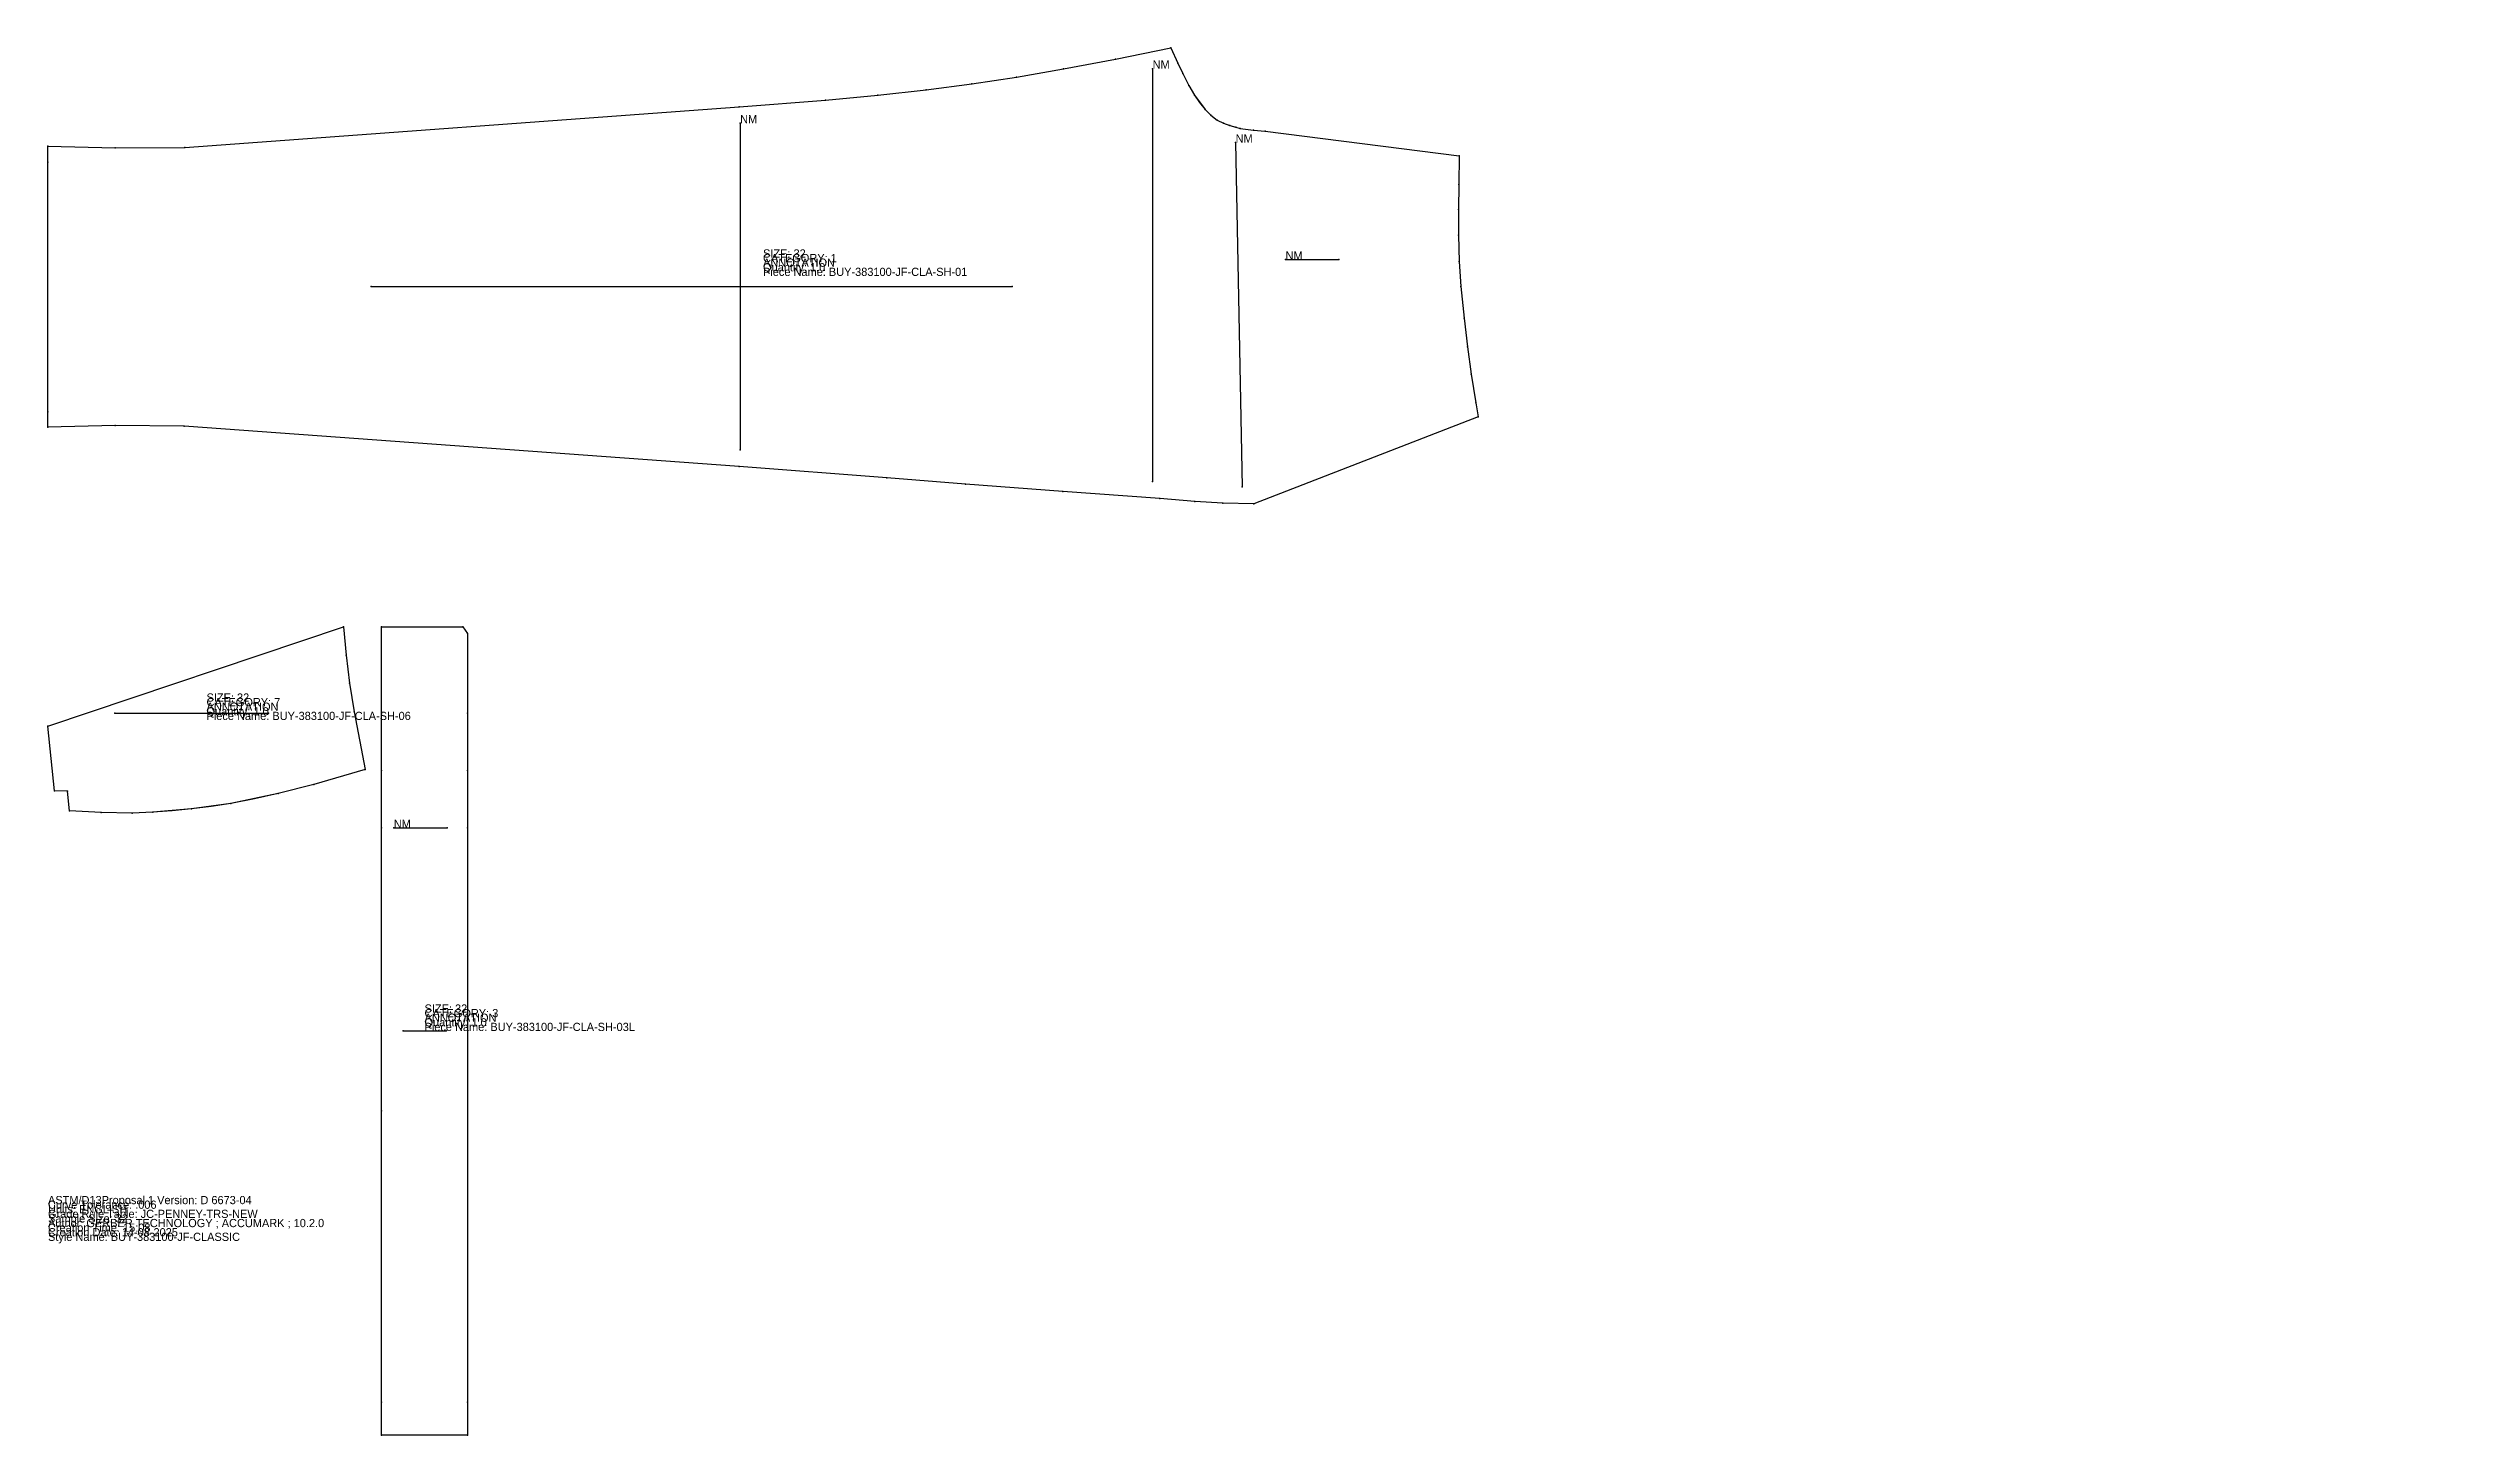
# Model space of a CAD drawing. Extents: x 0 to 73.1, y -5.9 to 36.4.
import ezdxf

# ---------------------------------------------------------------- set-up
doc = ezdxf.new("R2010")
doc.units = 0

# ---------------------------------------------------------------- blocks, each defined once
blk = doc.blocks.new('BUY-383100-JF-CLA-SH-01_32')
at = {"layer": '1'}
for points in [[(0, 33.3675), (2.048, 33.3168), (2.048, 33.3168), (4.1743, 33.3242), (21.0593, 34.5648), (21.0593, 34.5648), (23.6884, 34.7726), (25.2831, 34.9205), (26.7656, 35.0828), (28.1543, 35.2634), (29.5146, 35.4701), (30.9485, 35.7194), (32.529, 36.0213), (34.2177, 36.3588)], [(34.2177, 36.3588), (34.4292, 35.8937), (34.5799, 35.581), (34.7704, 35.2125), (34.9369, 34.9225), (35.2633, 34.4832), (35.4394, 34.3095), (35.6338, 34.1609), (35.8227, 34.0651), (36.0184, 33.9949), (36.1989, 33.9443), (36.3306, 33.9074), (36.739, 33.8591), (37.0876, 33.8227), (43.0016, 33.0735)], [(0, 24.7994), (0, 25.2718), (0, 32.8754), (0, 33.3675)], [(43.0016, 33.0735), (42.9919, 32.202), (42.9862, 31.4317), (42.9877, 30.6518), (43.0023, 29.8479), (43.0589, 29.0921), (43.1515, 28.128), (43.2582, 27.2548), (43.3678, 26.4176), (43.5088, 25.5434), (43.5806, 25.1122)], [(43.5806, 25.1122), (36.7428, 22.4633), (36.7428, 22.4633), (35.7993, 22.4826), (34.9453, 22.5324), (33.886, 22.6284), (30.9236, 22.8372), (27.9643, 23.0611), (25.5671, 23.2603), (21.0578, 23.6022), (21.0578, 23.6022), (4.1515, 24.8315), (2.0473, 24.8502), (2.0473, 24.8502), (0, 24.7994)]]:
    blk.add_lwpolyline(points, dxfattribs=at)
at = {"layer": '2'}
for p in [(34.2177, 36.3588), (34.2177, 36.3588), (33.6627, 35.7281), (21.0593, 34.5648), (21.0593, 34.5648), (21.0914, 34.066), (36.1989, 33.9443), (36.3306, 33.9074), (37.0876, 33.8227), (0, 33.3675), (0, 33.3675), (2.048, 33.3168), (2.048, 33.3168), (4.1743, 33.3242), (36.1916, 33.4738), (43.0016, 33.0735), (43.0016, 33.0735), (37.7123, 29.9079), (39.3373, 29.9079), (9.8487, 29.0871), (29.385, 29.0871), (43.5806, 25.1122), (43.5806, 25.1122), (0, 24.7994), (0, 24.7994), (2.0473, 24.8502), (2.0473, 24.8502), (4.1515, 24.8315), (21.0578, 23.6022), (21.0578, 23.6022), (21.0968, 24.1078), (33.6627, 23.1426), (36.392, 22.98), (36.7428, 22.4633), (36.7428, 22.4633)]:
    blk.add_point(p, dxfattribs=at)
at = {"layer": '3'}
for p in [(32.529, 36.0213), (34.4292, 35.8937), (28.1543, 35.2634), (29.5146, 35.4701), (30.9485, 35.7194), (34.5799, 35.581), (34.7704, 35.2125), (23.6884, 34.7726), (25.2831, 34.9205), (26.7656, 35.0828), (34.9369, 34.9225), (35.2633, 34.4832), (35.4394, 34.3095), (35.6338, 34.1609), (35.8227, 34.0651), (36.0184, 33.9949), (36.739, 33.8591), (0, 32.8754), (42.9919, 32.202), (42.9862, 31.4317), (42.9877, 30.6518), (43.0023, 29.8479), (43.0589, 29.0921), (43.1515, 28.128), (43.2582, 27.2548), (43.3678, 26.4176), (0, 25.2718), (43.5088, 25.5434), (25.5671, 23.2603), (27.9643, 23.0611), (30.9236, 22.8372), (33.886, 22.6284), (34.9453, 22.5324), (35.7993, 22.4826)]:
    blk.add_point(p, dxfattribs=at)
at = {"layer": '4'}
for p in [(34.4292, 35.8937, 0.1181), (21.0593, 34.5648, 0.1181), (36.1989, 33.9443, 0.1181), (2.048, 33.3168, 0.1181), (0, 32.8754, 0.1181), (43.0589, 29.0921, 0.1181), (0, 25.2718, 0.1181), (43.5088, 25.5434, 0.1181), (2.0473, 24.8502, 0.1181), (21.0578, 23.6022, 0.1181), (33.886, 22.6284, 0.1181), (36.7428, 22.4633, 0.1181)]:
    blk.add_point(p, dxfattribs=at)
at = {"layer": '5'}
blk.add_line((9.8487, 29.0871), (29.385, 29.0871), dxfattribs=at)
at = {"layer": '7'}
blk.add_line((9.8487, 29.0871), (29.385, 29.0871), dxfattribs=at)
at = {"layer": '8'}
for p, q in [((33.6627, 35.7281), (33.6627, 23.1426)), ((21.0914, 34.066), (21.0968, 24.1078)), ((36.1916, 33.4738), (36.392, 22.98)), ((37.7123, 29.9079), (39.3373, 29.9079))]:
    blk.add_line(p, q, dxfattribs=at)
at = {"layer": '84'}
for points in [[(0, 33.3675), (2.048, 33.3168), (2.048, 33.3168), (4.1743, 33.3242), (21.0593, 34.5648), (21.0593, 34.5648), (23.6884, 34.7726), (25.2831, 34.9205), (26.7656, 35.0828), (28.1543, 35.2634), (29.5146, 35.4701), (30.9485, 35.7194), (32.529, 36.0213), (34.2177, 36.3588)], [(34.2177, 36.3588), (34.4292, 35.8937), (34.5799, 35.581), (34.7704, 35.2125), (34.9369, 34.9225), (35.0928, 34.6973), (35.2633, 34.4832), (35.4394, 34.3095), (35.6338, 34.1609), (35.8227, 34.0651), (36.0184, 33.9949), (36.1989, 33.9443), (36.3306, 33.9074), (36.739, 33.8591), (37.0876, 33.8227), (43.0016, 33.0735)], [(0, 24.7994), (0, 25.2718), (0, 32.8754), (0, 33.3675)], [(43.0016, 33.0735), (42.9919, 32.202), (42.9862, 31.4317), (42.9877, 30.6518), (43.0023, 29.8479), (43.0589, 29.0921), (43.1515, 28.128), (43.2582, 27.2548), (43.3678, 26.4176), (43.5088, 25.5434), (43.5806, 25.1122)], [(43.5806, 25.1122), (36.7428, 22.4633), (36.7428, 22.4633), (35.7993, 22.4826), (34.9453, 22.5324), (33.886, 22.6284), (30.9236, 22.8372), (27.9643, 23.0611), (25.5671, 23.2603), (21.0578, 23.6022), (21.0578, 23.6022), (4.1515, 24.8315), (2.0473, 24.8502), (2.0473, 24.8502), (0, 24.7994)]]:
    blk.add_lwpolyline(points, dxfattribs=at)
at = {"layer": '85'}
for points in [[(33.6627, 35.7281), (33.6627, 23.1426)], [(21.0914, 34.066), (21.0968, 24.1078)], [(36.1916, 33.4738), (36.392, 22.98)], [(37.7123, 29.9079), (39.3373, 29.9079)]]:
    blk.add_lwpolyline(points, dxfattribs=at)
at = {"layer": '1'}
for s, p in [('SIZE: 32', (21.7903, 29.971)), ('CATEGORY: 1', (21.7903, 29.831)), ('ANNOTATION', (21.7903, 29.691)), ('Quantity: 1,0', (21.7903, 29.551)), ('Piece Name: BUY-383100-JF-CLA-SH-01', (21.7903, 29.411))]:
    blk.add_text(s, height=0.25, dxfattribs=at).set_placement(p)
at = {"layer": '8'}
for p in [(33.6627, 35.7281), (21.0914, 34.066), (36.1916, 33.4738), (37.7123, 29.9079)]:
    blk.add_text('NM', height=0.25, dxfattribs=at).set_placement(p)
at = {"layer": '85'}
for p in [(33.6627, 35.7281), (21.0914, 34.066), (36.1916, 33.4738), (37.7123, 29.9079)]:
    blk.add_text('NM', height=0.25, dxfattribs=at).set_placement(p)
blk = doc.blocks.new('BUY-383100-JF-CLA-SH-06_32')
at = {"layer": '1'}
for points in [[(0, 15.6852), (9.005, 18.7125)], [(9.005, 18.7125), (9.0861, 17.8518), (9.1878, 16.9967), (9.3288, 16.1225), (9.6621, 14.3634)], [(0.201, 13.722), (0, 15.6852)], [(9.6621, 14.3634), (8.1021, 13.9115), (7.0152, 13.6401), (5.5682, 13.3348), (4.3728, 13.1672), (3.1936, 13.0697), (2.5628, 13.0423), (2.5628, 13.0423), (1.6193, 13.0617), (0.6596, 13.1109)], [(0.5989, 13.7036), (0.201, 13.722)], [(0.6596, 13.1109), (0.5989, 13.7036)]]:
    blk.add_lwpolyline(points, dxfattribs=at)
at = {"layer": '2'}
for p in [(9.005, 18.7125), (9.005, 18.7125), (0, 15.6852), (0, 15.6852), (2.0342, 16.0898), (6.7195, 16.0898), (9.6621, 14.3634), (9.6621, 14.3634), (0.201, 13.722), (0.201, 13.722), (0.5989, 13.7036), (0.5989, 13.7036), (0.6596, 13.1109), (0.6596, 13.1109), (2.5628, 13.0423), (2.5628, 13.0423)]:
    blk.add_point(p, dxfattribs=at)
at = {"layer": '3'}
for p in [(9.0861, 17.8518), (9.1878, 16.9967), (9.3288, 16.1225), (8.1021, 13.9115), (4.3728, 13.1672), (5.5682, 13.3348), (7.0152, 13.6401), (1.6193, 13.0617), (3.1936, 13.0697)]:
    blk.add_point(p, dxfattribs=at)
at = {"layer": '4'}
for p in [(9.3288, 16.1225, 0.1181), (2.5628, 13.0423, 0.1181)]:
    blk.add_point(p, dxfattribs=at)
at = {"layer": '5'}
blk.add_line((2.0342, 16.0898), (6.7195, 16.0898), dxfattribs=at)
at = {"layer": '7'}
blk.add_line((2.0342, 16.0898), (6.7195, 16.0898), dxfattribs=at)
at = {"layer": '84'}
for points in [[(0, 15.6852), (9.005, 18.7125)], [(9.005, 18.7125), (9.0861, 17.8518), (9.1878, 16.9967), (9.3288, 16.1225), (9.6621, 14.3634)], [(0.201, 13.722), (0, 15.6852)], [(9.6621, 14.3634), (8.1021, 13.9115), (7.0152, 13.6401), (6.2935, 13.4781), (5.5682, 13.3348), (4.9718, 13.2418), (4.3728, 13.1672), (3.7838, 13.1115), (3.1936, 13.0697), (2.5628, 13.0423), (2.5628, 13.0423), (1.6193, 13.0617), (0.6596, 13.1109)], [(0.5989, 13.7036), (0.201, 13.722)], [(0.6596, 13.1109), (0.5989, 13.7036)]]:
    blk.add_lwpolyline(points, dxfattribs=at)
at = {"layer": '1'}
for s, p in [('ANNOTATION', (4.831, 16.1574)), ('SIZE: 32', (4.831, 16.4374)), ('Quantity: 1,0', (4.831, 16.0174)), ('CATEGORY: 7', (4.831, 16.2974)), ('Piece Name: BUY-383100-JF-CLA-SH-06', (4.831, 15.8774))]:
    blk.add_text(s, height=0.25, dxfattribs=at).set_placement(p)
blk = doc.blocks.new('BUY-383100-JF-CLA-SH-03L_32')
at = {"layer": '1'}
for points in [[(10.1621, 12.5874), (10.1621, 14.3374), (10.1621, 16.0874), (10.1621, 18.7124)], [(10.1621, 18.7124), (12.637, 18.7124), (12.787, 18.5125)], [(12.787, 18.5125), (12.787, 16.0874), (12.787, 14.3374), (12.787, 12.5874), (12.787, 12.5874), (12.7871, -4.9126), (12.7871, -5.9155)], [(10.1621, 3.962), (10.1621, 12.5874)], [(10.1622, -4.9126), (10.1621, 3.962)], [(10.1622, -5.9155), (10.1622, -4.9126)], [(12.7871, -5.9155), (10.1622, -5.9155)]]:
    blk.add_lwpolyline(points, dxfattribs=at)
at = {"layer": '2'}
for p in [(10.1621, 18.7124), (10.1621, 18.7124), (12.637, 18.7124), (12.787, 18.5125), (12.787, 18.5125), (10.1621, 12.5874), (10.1621, 12.5874), (10.5371, 12.5874), (12.162, 12.5874), (12.787, 12.5874), (12.787, 12.5874), (10.8184, 6.3984), (12.1309, 6.3984), (10.1621, 3.962), (10.1621, 3.962), (10.1622, -4.9126), (10.1622, -4.9126), (12.7871, -4.9126), (10.1622, -5.9155), (10.1622, -5.9155), (12.7871, -5.9155), (12.7871, -5.9155)]:
    blk.add_point(p, dxfattribs=at)
at = {"layer": '3'}
for p in [(10.1621, 16.0874), (12.787, 16.0874), (10.1621, 14.3374), (12.787, 14.3374)]:
    blk.add_point(p, dxfattribs=at)
at = {"layer": '4'}
for p in [(10.1621, 16.0874, 0.1181), (12.787, 16.0874, 0.1181), (10.1621, 14.3374, 0.1181), (12.787, 14.3374, 0.1181), (10.1621, 12.5874, 0.1181), (10.1621, 12.5874, 0.1181), (12.787, 12.5874, 0.1181), (10.1621, 3.962, 0.1181), (10.1621, 3.962, 0.1181), (10.1622, -4.9126, 0.1181), (10.1622, -4.9126, 0.1181), (12.7871, -4.9126, 0.1181)]:
    blk.add_point(p, dxfattribs=at)
at = {"layer": '5'}
blk.add_line((10.8184, 6.3984), (12.1309, 6.3984), dxfattribs=at)
at = {"layer": '7'}
blk.add_line((10.8184, 6.3984), (12.1309, 6.3984), dxfattribs=at)
at = {"layer": '8'}
blk.add_line((10.5371, 12.5874), (12.162, 12.5874), dxfattribs=at)
at = {"layer": '84'}
for points in [[(10.1621, 12.5874), (10.1621, 14.3374), (10.1621, 16.0874), (10.1621, 18.7124)], [(10.1621, 18.7124), (12.637, 18.7124), (12.787, 18.5125)], [(12.787, 18.5125), (12.787, 16.0874), (12.787, 14.3374), (12.787, 12.5874), (12.787, 12.5874), (12.7871, -4.9126), (12.7871, -5.9155)], [(10.1621, 3.962), (10.1621, 12.5874)], [(10.1622, -4.9126), (10.1621, 3.962)], [(10.1622, -5.9155), (10.1622, -4.9126)], [(12.7871, -5.9155), (10.1622, -5.9155)]]:
    blk.add_lwpolyline(points, dxfattribs=at)
at = {"layer": '85'}
blk.add_lwpolyline([(10.5371, 12.5874), (12.162, 12.5874)], dxfattribs=at)
at = {"layer": '1'}
for s, p in [('ANNOTATION', (11.4746, 6.6784)), ('SIZE: 32', (11.4746, 6.9584)), ('Quantity: 1,0', (11.4746, 6.5384)), ('CATEGORY: 3', (11.4746, 6.8184)), ('Piece Name: BUY-383100-JF-CLA-SH-03L', (11.4746, 6.3984))]:
    blk.add_text(s, height=0.25, dxfattribs=at).set_placement(p)
at = {"layer": '8'}
blk.add_text('NM', height=0.25, dxfattribs=at).set_placement((10.5371, 12.5874))
at = {"layer": '85'}
blk.add_text('NM', height=0.25, dxfattribs=at).set_placement((10.5371, 12.5874))

msp = doc.modelspace()

# ---------------------------------------------------------------- block references
at = {"layer": '1'}
for name in ['BUY-383100-JF-CLA-SH-01_32', 'BUY-383100-JF-CLA-SH-06_32', 'BUY-383100-JF-CLA-SH-03L_32']:
    msp.add_blockref(name, (0, 0), dxfattribs=at)

# ---------------------------------------------------------------- texts
for s, p in [('ASTM/D13Proposal 1 Version: D 6673-04', (0, 1.12)), ('Sample Size: 32', (0, 0.56)), ('Curve Tolerance: .006', (0, 0.98)), ('Grade Rule Table: JC-PENNEY-TRS-NEW', (0, 0.7)), ('Units: ENGLISH', (0, 0.84)), ('Author: GERBER TECHNOLOGY ; ACCUMARK ; 10.2.0', (0, 0.42)), ('Style Name: BUY-383100-JF-CLASSIC', (0, 0)), ('Creation Time: 15:08', (0, 0.28)), ('Creation Date: 14-08-2025', (0, 0.14))]:
    msp.add_text(s, height=0.25, dxfattribs=at).set_placement(p)

doc.saveas('drawing.dxf')
